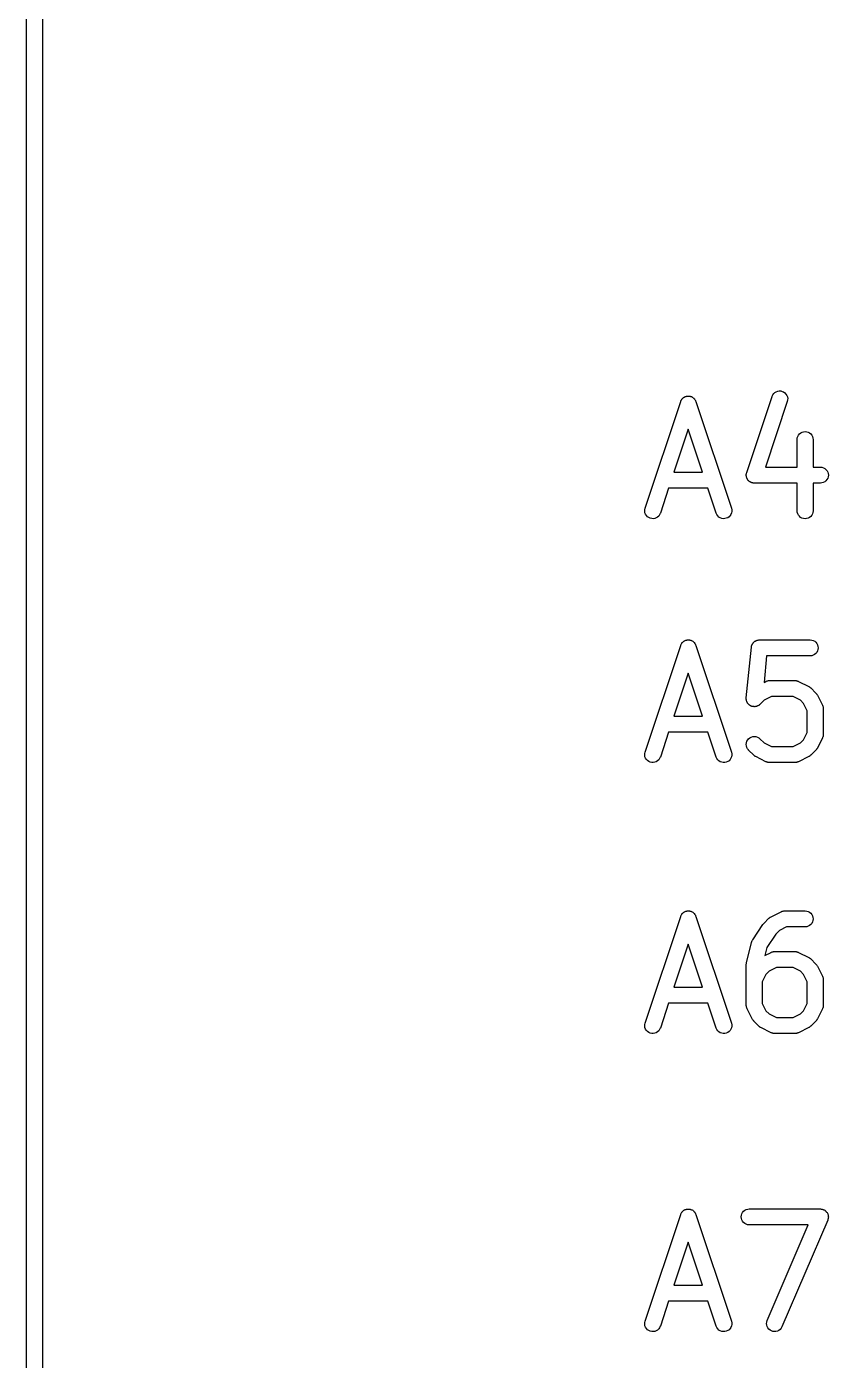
# Model space of a CAD drawing. Extents: x 96 to 150, y -148 to -38.
# Drawn here: x 96.19 to 103.71, y -102.9 to -90.4 of the extents above; entities that cross this region are included whole.
import ezdxf

# ---------------------------------------------------------------- set-up
doc = ezdxf.new("R2010")
doc.units = 0
doc.header["$MEASUREMENT"] = 0
doc.layers.add('BLACK', color=7, linetype='CONTINUOUS')

msp = doc.modelspace()

# ---------------------------------------------------------------- linework, layer by layer
at = {"layer": 'BLACK', "linetype": 'CONTINUOUS'}
for p, q in [((96.191, -139.95), (96.191, -40.8977)), ((96.341, -40.969), (96.341, -139.879)), ((102.349, -93.8806), (102.353, -93.8779)), ((102.353, -93.8779), (102.357, -93.8749)), ((102.357, -93.8749), (102.359, -93.8741)), ((102.359, -93.8741), (102.361, -93.873)), ((102.361, -93.873), (102.366, -93.8711)), ((102.366, -93.8711), (102.371, -93.8691)), ((102.371, -93.8691), (102.373, -93.8686)), ((102.373, -93.8686), (102.375, -93.8679)), ((102.375, -93.8679), (102.38, -93.867)), ((102.38, -93.867), (102.385, -93.8659)), ((102.385, -93.8659), (102.387, -93.8659)), ((102.387, -93.8659), (102.389, -93.8655)), ((102.389, -93.8655), (102.394, -93.8657)), ((102.394, -93.8657), (102.4, -93.8656)), ((102.4, -93.8656), (102.402, -93.866)), ((102.402, -93.866), (102.404, -93.866)), ((102.404, -93.866), (102.409, -93.8672)), ((102.409, -93.8672), (102.414, -93.8681)), ((102.414, -93.8681), (102.416, -93.8689)), ((102.416, -93.8689), (102.418, -93.8694)), ((102.418, -93.8694), (102.423, -93.8715)), ((102.423, -93.8715), (102.428, -93.8734)), ((102.428, -93.8734), (102.429, -93.8746)), ((102.429, -93.8746), (102.431, -93.8755)), ((102.431, -93.8755), (102.436, -93.8785)), ((102.436, -93.8785), (102.44, -93.8813)), ((102.942, -94.5833), (103.18, -93.869)), ((103.18, -93.8681), (103.186, -93.8548)), ((103.18, -93.869), (103.18, -93.8681)), ((103.186, -93.8548), (103.195, -93.8429)), ((103.195, -93.8429), (103.206, -93.833)), ((103.206, -93.833), (103.218, -93.8253)), ((103.218, -93.8253), (103.232, -93.8202)), ((103.232, -93.8202), (103.246, -93.8179)), ((103.246, -93.8179), (103.261, -93.8184)), ((103.261, -93.8184), (103.275, -93.8218)), ((103.275, -93.8218), (103.288, -93.8278)), ((103.288, -93.8278), (103.3, -93.8364)), ((103.3, -93.8364), (103.31, -93.847)), ((103.31, -93.847), (103.318, -93.8595)), ((103.318, -93.8595), (103.323, -93.8731)), ((103.323, -93.8731), (103.326, -93.8876)), ((101.989, -94.9167), (102.323, -93.9167)), ((102.323, -93.9157), (102.325, -93.911)), ((102.323, -93.9167), (102.323, -93.9157)), ((102.325, -93.911), (102.327, -93.9061)), ((102.327, -93.9061), (102.328, -93.9043)), ((102.328, -93.9043), (102.329, -93.9024)), ((102.329, -93.9024), (102.332, -93.8982)), ((102.332, -93.8982), (102.335, -93.8938)), ((102.335, -93.8938), (102.336, -93.8923)), ((102.336, -93.8923), (102.338, -93.8906)), ((102.338, -93.8906), (102.342, -93.887)), ((102.342, -93.887), (102.345, -93.8833)), ((102.345, -93.8833), (102.347, -93.8821)), ((102.347, -93.8821), (102.349, -93.8806)), ((102.44, -93.8813), (102.442, -93.8827)), ((102.442, -93.8827), (102.443, -93.884)), ((102.443, -93.884), (102.447, -93.8878)), ((102.447, -93.8878), (102.451, -93.8913)), ((102.451, -93.8913), (102.452, -93.8931)), ((102.452, -93.8931), (102.453, -93.8947)), ((102.453, -93.8947), (102.456, -93.899)), ((102.456, -93.899), (102.459, -93.9033)), ((102.459, -93.9033), (102.46, -93.9053)), ((102.46, -93.9053), (102.461, -93.9071)), ((102.461, -93.9071), (102.463, -93.9119)), ((102.463, -93.9119), (102.465, -93.9167)), ((102.465, -93.9167), (102.798, -94.9167)), ((103.322, -93.9165), (103.117, -94.532)), ((103.325, -93.9022), (103.322, -93.9165)), ((103.326, -93.8876), (103.325, -93.9022)), ((102.394, -94.1775), (102.26, -94.5797)), ((102.528, -94.5797), (102.394, -94.1775)), ((103.416, -94.2581), (103.42, -94.2442)), ((103.42, -94.2442), (103.427, -94.2313)), ((103.427, -94.2313), (103.437, -94.2201)), ((103.437, -94.2201), (103.448, -94.211)), ((103.448, -94.211), (103.461, -94.2042)), ((103.461, -94.2042), (103.475, -94.2)), ((103.475, -94.2), (103.49, -94.1987)), ((103.49, -94.1987), (103.504, -94.2002)), ((103.504, -94.2002), (103.518, -94.2046)), ((103.518, -94.2046), (103.531, -94.2115)), ((103.531, -94.2115), (103.542, -94.2209)), ((103.542, -94.2209), (103.552, -94.2322)), ((103.552, -94.2322), (103.558, -94.2451)), ((103.558, -94.2451), (103.563, -94.2591)), ((103.414, -94.2727), (103.416, -94.2581)), ((103.414, -94.2737), (103.414, -94.2727)), ((103.414, -94.532), (103.414, -94.2737)), ((103.563, -94.2591), (103.564, -94.2737)), ((103.564, -94.2737), (103.564, -94.532)), ((102.26, -94.5797), (102.528, -94.5797)), ((102.938, -94.5976), (102.939, -94.5948)), ((102.938, -94.6021), (102.938, -94.5976)), ((102.938, -94.6065), (102.938, -94.6021)), ((102.938, -94.6094), (102.938, -94.6065)), ((102.938, -94.6122), (102.938, -94.6094)), ((102.939, -94.6166), (102.938, -94.6122)), ((102.939, -94.592), (102.941, -94.5877)), ((102.939, -94.5948), (102.939, -94.592)), ((102.939, -94.6211), (102.939, -94.6166)), ((102.94, -94.6239), (102.939, -94.6211)), ((102.94, -94.6267), (102.94, -94.6239)), ((102.942, -94.6308), (102.94, -94.6267)), ((102.941, -94.5877), (102.942, -94.5833)), ((103.117, -94.532), (103.414, -94.532)), ((103.564, -94.532), (103.632, -94.532)), ((103.632, -94.532), (103.633, -94.5321)), ((103.633, -94.5321), (103.647, -94.5337)), ((103.647, -94.5337), (103.661, -94.5381)), ((103.661, -94.5381), (103.674, -94.5452)), ((103.674, -94.5452), (103.685, -94.5546)), ((103.685, -94.5546), (103.695, -94.566)), ((103.695, -94.566), (103.701, -94.579)), ((103.701, -94.579), (103.706, -94.593)), ((103.705, -94.6221), (103.701, -94.6361)), ((103.707, -94.6076), (103.705, -94.6221)), ((103.706, -94.593), (103.707, -94.6076)), ((102.21, -94.7297), (102.132, -94.9641)), ((102.578, -94.7297), (102.21, -94.7297)), ((102.656, -94.9641), (102.578, -94.7297)), ((102.943, -94.6351), (102.942, -94.6308)), ((102.945, -94.6377), (102.943, -94.6351)), ((102.946, -94.6404), (102.945, -94.6377)), ((102.948, -94.6442), (102.946, -94.6404)), ((102.95, -94.6481), (102.948, -94.6442)), ((102.952, -94.6503), (102.95, -94.6481)), ((102.953, -94.6528), (102.952, -94.6503)), ((102.956, -94.656), (102.953, -94.6528)), ((102.959, -94.6595), (102.956, -94.656)), ((102.961, -94.6614), (102.959, -94.6595)), ((102.963, -94.6634), (102.961, -94.6614)), ((102.967, -94.6661), (102.963, -94.6634)), ((102.97, -94.6689), (102.967, -94.6661)), ((102.973, -94.6703), (102.97, -94.6689)), ((102.975, -94.672), (102.973, -94.6703)), ((102.979, -94.6738), (102.975, -94.672)), ((102.983, -94.676), (102.979, -94.6738)), ((102.986, -94.6768), (102.983, -94.676)), ((102.989, -94.678), (102.986, -94.6768)), ((102.993, -94.6791), (102.989, -94.678)), ((102.997, -94.6804), (102.993, -94.6791)), ((103, -94.6807), (102.997, -94.6804)), ((103.003, -94.6814), (103, -94.6807)), ((103.007, -94.6815), (103.003, -94.6814)), ((103.012, -94.682), (103.007, -94.6815)), ((103.013, -94.682), (103.012, -94.682)), ((103.414, -94.682), (103.013, -94.682)), ((103.414, -94.9404), (103.414, -94.682)), ((103.632, -94.682), (103.564, -94.682)), ((103.564, -94.682), (103.564, -94.9404)), ((103.646, -94.6806), (103.632, -94.682)), ((103.66, -94.6764), (103.646, -94.6806)), ((103.673, -94.6695), (103.66, -94.6764)), ((103.685, -94.6603), (103.673, -94.6695)), ((103.694, -94.649), (103.685, -94.6603)), ((103.701, -94.6361), (103.694, -94.649)), ((101.986, -94.9309), (101.989, -94.9167)), ((101.986, -94.9456), (101.986, -94.9309)), ((101.988, -94.96), (101.986, -94.9456)), ((101.993, -94.9737), (101.988, -94.96)), ((102.001, -94.9861), (101.993, -94.9737)), ((102.011, -94.9968), (102.001, -94.9861)), ((102.023, -95.0053), (102.011, -94.9968)), ((102.106, -95.0001), (102.093, -95.0078)), ((102.117, -94.9902), (102.106, -95.0001)), ((102.125, -94.9784), (102.117, -94.9902)), ((102.131, -94.9651), (102.125, -94.9784)), ((102.132, -94.9641), (102.131, -94.9651)), ((102.662, -94.9775), (102.656, -94.9641)), ((102.67, -94.9894), (102.662, -94.9775)), ((102.681, -94.9995), (102.67, -94.9894)), ((102.693, -95.0073), (102.681, -94.9995)), ((102.776, -94.9975), (102.764, -95.0058)), ((102.786, -94.9869), (102.776, -94.9975)), ((102.794, -94.9746), (102.786, -94.9869)), ((102.799, -94.961), (102.794, -94.9746)), ((102.798, -94.9167), (102.799, -94.9177)), ((102.799, -94.9177), (102.802, -94.932)), ((102.802, -94.9466), (102.799, -94.961)), ((102.802, -94.932), (102.802, -94.9466)), ((103.415, -94.9549), (103.414, -94.9404)), ((103.42, -94.969), (103.415, -94.9549)), ((103.427, -94.9819), (103.42, -94.969)), ((103.436, -94.9932), (103.427, -94.9819)), ((103.447, -95.0026), (103.436, -94.9932)), ((103.46, -95.0095), (103.447, -95.0026)), ((103.53, -95.0031), (103.517, -95.0099)), ((103.542, -94.994), (103.53, -95.0031)), ((103.551, -94.9828), (103.542, -94.994)), ((103.558, -94.9699), (103.551, -94.9828)), ((103.562, -94.956), (103.558, -94.9699)), ((103.564, -94.9414), (103.562, -94.956)), ((103.564, -94.9404), (103.564, -94.9414)), ((102.036, -95.0114), (102.023, -95.0053)), ((102.051, -95.0147), (102.036, -95.0114)), ((102.065, -95.0152), (102.051, -95.0147)), ((102.08, -95.0129), (102.065, -95.0152)), ((102.093, -95.0078), (102.08, -95.0129)), ((102.707, -95.0126), (102.693, -95.0073)), ((102.721, -95.0152), (102.707, -95.0126)), ((102.736, -95.0148), (102.721, -95.0152)), ((102.75, -95.0117), (102.736, -95.0148)), ((102.764, -95.0058), (102.75, -95.0117)), ((103.474, -95.0138), (103.46, -95.0095)), ((103.489, -95.0154), (103.474, -95.0138)), ((103.503, -95.0141), (103.489, -95.0154)), ((103.517, -95.0099), (103.503, -95.0141)), ((101.989, -97.2027), (102.323, -96.2027)), ((102.323, -96.2017), (102.325, -96.197)), ((102.323, -96.2027), (102.323, -96.2017)), ((102.325, -96.197), (102.327, -96.1921)), ((102.327, -96.1921), (102.328, -96.1903)), ((102.328, -96.1903), (102.329, -96.1884)), ((102.329, -96.1884), (102.332, -96.1842)), ((102.332, -96.1842), (102.335, -96.1798)), ((102.335, -96.1798), (102.336, -96.1783)), ((102.336, -96.1783), (102.338, -96.1766)), ((102.338, -96.1766), (102.342, -96.173)), ((102.342, -96.173), (102.345, -96.1693)), ((102.345, -96.1693), (102.347, -96.1681)), ((102.347, -96.1681), (102.349, -96.1666)), ((102.349, -96.1666), (102.353, -96.1639)), ((102.353, -96.1639), (102.357, -96.1609)), ((102.357, -96.1609), (102.359, -96.1601)), ((102.359, -96.1601), (102.361, -96.159)), ((102.361, -96.159), (102.366, -96.1571)), ((102.366, -96.1571), (102.371, -96.1551)), ((102.371, -96.1551), (102.373, -96.1546)), ((102.373, -96.1546), (102.375, -96.1539)), ((102.375, -96.1539), (102.38, -96.153)), ((102.38, -96.153), (102.385, -96.1519)), ((102.385, -96.1519), (102.387, -96.1519)), ((102.387, -96.1519), (102.389, -96.1515)), ((102.389, -96.1515), (102.394, -96.1517)), ((102.394, -96.1517), (102.4, -96.1516)), ((102.4, -96.1516), (102.402, -96.152)), ((102.402, -96.152), (102.404, -96.152)), ((102.404, -96.152), (102.409, -96.1532)), ((102.409, -96.1532), (102.414, -96.1541)), ((102.414, -96.1541), (102.416, -96.1549)), ((102.416, -96.1549), (102.418, -96.1554)), ((102.418, -96.1554), (102.423, -96.1575)), ((102.423, -96.1575), (102.428, -96.1594)), ((102.428, -96.1594), (102.429, -96.1606)), ((102.429, -96.1606), (102.431, -96.1615)), ((102.431, -96.1615), (102.436, -96.1645)), ((102.436, -96.1645), (102.44, -96.1673)), ((102.44, -96.1673), (102.442, -96.1687)), ((102.442, -96.1687), (102.443, -96.17)), ((102.443, -96.17), (102.447, -96.1738)), ((102.447, -96.1738), (102.451, -96.1773)), ((102.451, -96.1773), (102.452, -96.1791)), ((102.452, -96.1791), (102.453, -96.1807)), ((102.453, -96.1807), (102.456, -96.185)), ((102.456, -96.185), (102.459, -96.1893)), ((102.459, -96.1893), (102.46, -96.1913)), ((102.46, -96.1913), (102.461, -96.1931)), ((102.461, -96.1931), (102.463, -96.1979)), ((102.463, -96.1979), (102.465, -96.2027)), ((102.465, -96.2027), (102.798, -97.2027)), ((102.938, -96.6951), (102.986, -96.2189)), ((102.986, -96.2179), (102.987, -96.2146)), ((102.986, -96.2189), (102.986, -96.2179)), ((102.987, -96.2113), (102.988, -96.2075)), ((102.987, -96.2146), (102.987, -96.2113)), ((102.988, -96.2075), (102.989, -96.2036)), ((102.989, -96.2036), (102.99, -96.2005)), ((102.99, -96.2005), (102.991, -96.1973)), ((102.991, -96.1973), (102.993, -96.1938)), ((102.993, -96.1938), (102.995, -96.1901)), ((102.995, -96.1901), (102.997, -96.1874)), ((102.997, -96.1874), (102.998, -96.1844)), ((102.998, -96.1844), (103.001, -96.1814)), ((103.001, -96.1814), (103.003, -96.1781)), ((103.003, -96.1781), (103.006, -96.1757)), ((103.006, -96.1757), (103.008, -96.1732)), ((103.008, -96.1732), (103.011, -96.1706)), ((103.011, -96.1706), (103.014, -96.1678)), ((103.014, -96.1678), (103.016, -96.166)), ((103.016, -96.166), (103.019, -96.1639)), ((103.019, -96.1639), (103.023, -96.162)), ((103.023, -96.162), (103.026, -96.1598)), ((103.026, -96.1598), (103.029, -96.1586)), ((103.029, -96.1586), (103.032, -96.157)), ((103.032, -96.157), (103.036, -96.1559)), ((103.036, -96.1559), (103.039, -96.1544)), ((103.039, -96.1544), (103.043, -96.1538)), ((103.043, -96.1538), (103.046, -96.1528)), ((103.046, -96.1528), (103.05, -96.1524)), ((103.05, -96.1524), (103.054, -96.1517)), ((103.054, -96.1517), (103.057, -96.1517)), ((103.057, -96.1517), (103.06, -96.1514)), ((103.06, -96.1514), (103.537, -96.1514)), ((103.537, -96.1514), (103.538, -96.1514)), ((103.538, -96.1514), (103.552, -96.153)), ((103.552, -96.153), (103.566, -96.1574)), ((103.566, -96.1574), (103.579, -96.1645)), ((103.579, -96.1645), (103.59, -96.1739)), ((103.59, -96.1739), (103.599, -96.1853)), ((103.599, -96.1853), (103.606, -96.1983)), ((103.606, -96.1983), (103.61, -96.2123)), ((103.61, -96.2415), (103.606, -96.2554)), ((103.61, -96.2123), (103.612, -96.2269)), ((103.612, -96.2269), (103.61, -96.2415)), ((103.128, -96.3014), (103.104, -96.5496)), ((103.537, -96.3014), (103.128, -96.3014)), ((103.551, -96.3), (103.537, -96.3014)), ((103.565, -96.2957), (103.551, -96.3)), ((103.578, -96.2888), (103.565, -96.2957)), ((103.59, -96.2796), (103.578, -96.2888)), ((103.599, -96.2683), (103.59, -96.2796)), ((103.606, -96.2554), (103.599, -96.2683)), ((102.394, -96.4635), (102.26, -96.8657)), ((102.528, -96.8657), (102.394, -96.4635)), ((103.104, -96.5496), (103.122, -96.5403)), ((103.122, -96.5403), (103.123, -96.5398)), ((103.123, -96.5398), (103.125, -96.539)), ((103.125, -96.539), (103.127, -96.538)), ((103.127, -96.538), (103.132, -96.5365)), ((103.132, -96.5365), (103.137, -96.5347)), ((103.137, -96.5347), (103.139, -96.5344)), ((103.139, -96.5344), (103.141, -96.5338)), ((103.141, -96.5338), (103.146, -96.5333)), ((103.146, -96.5333), (103.151, -96.5325)), ((103.151, -96.5325), (103.154, -96.5325)), ((103.154, -96.5325), (103.156, -96.5323)), ((103.156, -96.5323), (103.394, -96.5323)), ((103.394, -96.5323), (103.395, -96.5323)), ((103.395, -96.5323), (103.397, -96.5326)), ((103.397, -96.5326), (103.399, -96.5325)), ((103.399, -96.5325), (103.404, -96.5334)), ((103.404, -96.5334), (103.409, -96.534)), ((103.409, -96.534), (103.412, -96.5346)), ((103.412, -96.5346), (103.414, -96.535)), ((103.414, -96.535), (103.418, -96.5369)), ((103.418, -96.5369), (103.423, -96.5384)), ((103.423, -96.5384), (103.425, -96.5395)), ((103.425, -96.5395), (103.427, -96.5403)), ((103.427, -96.5403), (103.523, -96.5879)), ((103.523, -96.5879), (103.524, -96.5883)), ((103.524, -96.5883), (103.527, -96.5906)), ((103.527, -96.5906), (103.531, -96.5926)), ((103.531, -96.5926), (103.533, -96.5946)), ((103.533, -96.5946), (103.536, -96.5963)), ((103.536, -96.5963), (103.539, -96.5992)), ((103.539, -96.5992), (103.542, -96.6019)), ((103.542, -96.6019), (103.59, -96.6495)), ((102.938, -96.6987), (102.938, -96.6951)), ((102.938, -96.7023), (102.938, -96.6987)), ((102.938, -96.706), (102.938, -96.7023)), ((102.938, -96.7097), (102.938, -96.706)), ((102.939, -96.7133), (102.938, -96.7097)), ((102.939, -96.7169), (102.939, -96.7133)), ((102.94, -96.7205), (102.939, -96.7169)), ((102.941, -96.7241), (102.94, -96.7205)), ((102.942, -96.7274), (102.941, -96.7241)), ((102.943, -96.7309), (102.942, -96.7274)), ((102.945, -96.7342), (102.943, -96.7309)), ((102.947, -96.7377), (102.945, -96.7342)), ((102.949, -96.7407), (102.947, -96.7377)), ((102.95, -96.7439), (102.949, -96.7407)), ((102.953, -96.7468), (102.95, -96.7439)), ((102.955, -96.7499), (102.953, -96.7468)), ((102.957, -96.7524), (102.955, -96.7499)), ((102.959, -96.7552), (102.957, -96.7524)), ((103.105, -96.7166), (103.066, -96.7556)), ((103.173, -96.6823), (103.105, -96.7166)), ((103.376, -96.6823), (103.173, -96.6823)), ((103.445, -96.7166), (103.376, -96.6823)), ((103.475, -96.747), (103.445, -96.7166)), ((103.509, -96.8155), (103.475, -96.747)), ((103.59, -96.6495), (103.59, -96.6503)), ((103.59, -96.6503), (103.593, -96.6536)), ((103.593, -96.6536), (103.596, -96.6566)), ((103.596, -96.6566), (103.598, -96.6593)), ((103.598, -96.6593), (103.6, -96.6617)), ((103.6, -96.6617), (103.602, -96.6655)), ((103.602, -96.6655), (103.604, -96.669)), ((103.604, -96.669), (103.651, -96.7643)), ((102.26, -96.8657), (102.528, -96.8657)), ((102.962, -96.7576), (102.959, -96.7552)), ((102.965, -96.7603), (102.962, -96.7576)), ((102.968, -96.7623), (102.965, -96.7603)), ((102.971, -96.7646), (102.968, -96.7623)), ((102.974, -96.7664), (102.971, -96.7646)), ((102.977, -96.7685), (102.974, -96.7664)), ((102.98, -96.7699), (102.977, -96.7685)), ((102.984, -96.7716), (102.98, -96.7699)), ((102.987, -96.7727), (102.984, -96.7716)), ((102.991, -96.7742), (102.987, -96.7727)), ((102.994, -96.7749), (102.991, -96.7742)), ((102.998, -96.776), (102.994, -96.7749)), ((103.001, -96.7764), (102.998, -96.776)), ((103.005, -96.7771), (103.001, -96.7764)), ((103.008, -96.7772), (103.005, -96.7771)), ((103.012, -96.7776), (103.008, -96.7772)), ((103.016, -96.7772), (103.012, -96.7776)), ((103.02, -96.7773), (103.016, -96.7772)), ((103.023, -96.7766), (103.02, -96.7773)), ((103.027, -96.7763), (103.023, -96.7766)), ((103.03, -96.7752), (103.027, -96.7763)), ((103.034, -96.7746), (103.03, -96.7752)), ((103.037, -96.7732), (103.034, -96.7746)), ((103.041, -96.7722), (103.037, -96.7732)), ((103.044, -96.7705), (103.041, -96.7722)), ((103.047, -96.7691), (103.044, -96.7705)), ((103.051, -96.7671), (103.047, -96.7691)), ((103.054, -96.7655), (103.051, -96.7671)), ((103.057, -96.7631), (103.054, -96.7655)), ((103.06, -96.7611), (103.057, -96.7631)), ((103.062, -96.7586), (103.06, -96.7611)), ((103.065, -96.7563), (103.062, -96.7586)), ((103.066, -96.7556), (103.065, -96.7563)), ((103.509, -97.0182), (103.509, -96.8155)), ((103.651, -96.7643), (103.652, -96.7652)), ((103.652, -96.7652), (103.653, -96.7673)), ((103.653, -96.7673), (103.654, -96.7692)), ((103.654, -96.7692), (103.655, -96.7741)), ((103.655, -96.7741), (103.657, -96.7789)), ((103.657, -96.7789), (103.657, -96.7811)), ((103.657, -96.7811), (103.658, -96.7832)), ((103.658, -96.7832), (103.658, -96.7883)), ((103.658, -96.7883), (103.659, -96.7934)), ((103.659, -96.7934), (103.659, -96.7956)), ((103.659, -96.7956), (103.659, -96.7978)), ((103.659, -96.7978), (103.659, -97.0359)), ((102.21, -97.0157), (102.132, -97.2501)), ((102.578, -97.0157), (102.21, -97.0157)), ((102.656, -97.2501), (102.578, -97.0157)), ((102.938, -97.1304), (102.939, -97.1158)), ((102.939, -97.1158), (102.944, -97.1018)), ((102.944, -97.1018), (102.951, -97.089)), ((102.951, -97.089), (102.96, -97.0777)), ((102.96, -97.0777), (102.972, -97.0685)), ((102.972, -97.0685), (102.985, -97.0617)), ((102.985, -97.0617), (102.999, -97.0575)), ((102.999, -97.0575), (103.013, -97.0561)), ((103.013, -97.0561), (103.028, -97.0576)), ((103.028, -97.0576), (103.042, -97.0619)), ((103.042, -97.0619), (103.055, -97.0688)), ((103.055, -97.0688), (103.066, -97.0781)), ((103.066, -97.0781), (103.105, -97.1171)), ((103.105, -97.1171), (103.173, -97.1514)), ((103.376, -97.1514), (103.445, -97.1171)), ((103.445, -97.1171), (103.475, -97.0867)), ((103.475, -97.0867), (103.509, -97.0182)), ((103.651, -97.0694), (103.604, -97.1647)), ((103.652, -97.0674), (103.651, -97.0694)), ((103.653, -97.0654), (103.652, -97.0674)), ((103.655, -97.0606), (103.653, -97.0654)), ((103.657, -97.0558), (103.655, -97.0606)), ((103.658, -97.0515), (103.657, -97.0536)), ((103.657, -97.0536), (103.657, -97.0558)), ((103.659, -97.0414), (103.658, -97.0464)), ((103.658, -97.0464), (103.658, -97.0515)), ((103.659, -97.0359), (103.659, -97.037)), ((103.659, -97.037), (103.659, -97.0391)), ((103.659, -97.0391), (103.659, -97.0414)), ((101.986, -97.2169), (101.989, -97.2027)), ((101.986, -97.2316), (101.986, -97.2169)), ((101.988, -97.246), (101.986, -97.2316)), ((101.993, -97.2597), (101.988, -97.246)), ((102.131, -97.2511), (102.125, -97.2644)), ((102.132, -97.2501), (102.131, -97.2511)), ((102.662, -97.2635), (102.656, -97.2501)), ((102.799, -97.247), (102.794, -97.2606)), ((102.798, -97.2027), (102.799, -97.2037)), ((102.799, -97.2037), (102.802, -97.218)), ((102.802, -97.2326), (102.799, -97.247)), ((102.802, -97.218), (102.802, -97.2326)), ((102.939, -97.1449), (102.938, -97.1304)), ((102.943, -97.159), (102.939, -97.1449)), ((102.95, -97.172), (102.943, -97.159)), ((102.959, -97.1834), (102.95, -97.172)), ((102.96, -97.1842), (102.959, -97.1834)), ((103.007, -97.2318), (102.96, -97.1842)), ((103.011, -97.2345), (103.007, -97.2318)), ((103.014, -97.2374), (103.011, -97.2345)), ((103.016, -97.2391), (103.014, -97.2374)), ((103.019, -97.2411), (103.016, -97.2391)), ((103.022, -97.2431), (103.019, -97.2411)), ((103.026, -97.2454), (103.022, -97.2431)), ((103.027, -97.2458), (103.026, -97.2454)), ((103.122, -97.2935), (103.027, -97.2458)), ((103.173, -97.1514), (103.376, -97.1514)), ((103.523, -97.2458), (103.427, -97.2935)), ((103.526, -97.2436), (103.523, -97.2458)), ((103.53, -97.2417), (103.526, -97.2436)), ((103.532, -97.2397), (103.53, -97.2417)), ((103.535, -97.2381), (103.532, -97.2397)), ((103.538, -97.2352), (103.535, -97.2381)), ((103.541, -97.2325), (103.538, -97.2352)), ((103.542, -97.2318), (103.541, -97.2325)), ((103.59, -97.1842), (103.542, -97.2318)), ((103.592, -97.1809), (103.59, -97.1842)), ((103.595, -97.1779), (103.592, -97.1809)), ((103.597, -97.1753), (103.595, -97.1779)), ((103.599, -97.1729), (103.597, -97.1753)), ((103.601, -97.1692), (103.599, -97.1729)), ((103.603, -97.1656), (103.601, -97.1692)), ((103.604, -97.1647), (103.603, -97.1656)), ((102.001, -97.2721), (101.993, -97.2597)), ((102.011, -97.2828), (102.001, -97.2721)), ((102.023, -97.2913), (102.011, -97.2828)), ((102.036, -97.2974), (102.023, -97.2913)), ((102.051, -97.3007), (102.036, -97.2974)), ((102.065, -97.3012), (102.051, -97.3007)), ((102.08, -97.2989), (102.065, -97.3012)), ((102.093, -97.2938), (102.08, -97.2989)), ((102.106, -97.2861), (102.093, -97.2938)), ((102.117, -97.2762), (102.106, -97.2861)), ((102.125, -97.2644), (102.117, -97.2762)), ((102.67, -97.2754), (102.662, -97.2635)), ((102.681, -97.2855), (102.67, -97.2754)), ((102.693, -97.2933), (102.681, -97.2855)), ((102.707, -97.2986), (102.693, -97.2933)), ((102.721, -97.3012), (102.707, -97.2986)), ((102.736, -97.3008), (102.721, -97.3012)), ((102.75, -97.2977), (102.736, -97.3008)), ((102.764, -97.2918), (102.75, -97.2977)), ((102.776, -97.2835), (102.764, -97.2918)), ((102.786, -97.2729), (102.776, -97.2835)), ((102.794, -97.2606), (102.786, -97.2729)), ((103.124, -97.2943), (103.122, -97.2935)), ((103.126, -97.2953), (103.124, -97.2943)), ((103.131, -97.2969), (103.126, -97.2953)), ((103.136, -97.2987), (103.131, -97.2969)), ((103.138, -97.2991), (103.136, -97.2987)), ((103.14, -97.2997), (103.138, -97.2991)), ((103.145, -97.3003), (103.14, -97.2997)), ((103.15, -97.3012), (103.145, -97.3003)), ((103.152, -97.3011), (103.15, -97.3012)), ((103.155, -97.3014), (103.152, -97.3011)), ((103.156, -97.3014), (103.155, -97.3014)), ((103.394, -97.3014), (103.156, -97.3014)), ((103.396, -97.3012), (103.394, -97.3014)), ((103.398, -97.3013), (103.396, -97.3012)), ((103.403, -97.3005), (103.398, -97.3013)), ((103.408, -97.3), (103.403, -97.3005)), ((103.41, -97.2993), (103.408, -97.3)), ((103.413, -97.299), (103.41, -97.2993)), ((103.417, -97.2972), (103.413, -97.299)), ((103.422, -97.2957), (103.417, -97.2972)), ((103.424, -97.2947), (103.422, -97.2957)), ((103.426, -97.2939), (103.424, -97.2947)), ((103.427, -97.2935), (103.426, -97.2939)), ((101.989, -99.7427), (102.323, -98.7427)), ((102.323, -98.7417), (102.325, -98.737)), ((102.323, -98.7427), (102.323, -98.7417)), ((102.325, -98.737), (102.327, -98.7321)), ((102.327, -98.7321), (102.328, -98.7303)), ((102.328, -98.7303), (102.329, -98.7284)), ((102.329, -98.7284), (102.332, -98.7242)), ((102.332, -98.7242), (102.335, -98.7198)), ((102.335, -98.7198), (102.336, -98.7183)), ((102.336, -98.7183), (102.338, -98.7166)), ((102.338, -98.7166), (102.342, -98.713)), ((102.342, -98.713), (102.345, -98.7093)), ((102.345, -98.7093), (102.347, -98.7081)), ((102.347, -98.7081), (102.349, -98.7066)), ((102.349, -98.7066), (102.353, -98.7039)), ((102.353, -98.7039), (102.357, -98.7009)), ((102.357, -98.7009), (102.359, -98.7001)), ((102.359, -98.7001), (102.361, -98.699)), ((102.361, -98.699), (102.366, -98.6971)), ((102.366, -98.6971), (102.371, -98.6951)), ((102.371, -98.6951), (102.373, -98.6946)), ((102.373, -98.6946), (102.375, -98.6939)), ((102.375, -98.6939), (102.38, -98.693)), ((102.38, -98.693), (102.385, -98.6919)), ((102.385, -98.6919), (102.387, -98.6919)), ((102.387, -98.6919), (102.389, -98.6915)), ((102.389, -98.6915), (102.394, -98.6917)), ((102.394, -98.6917), (102.4, -98.6916)), ((102.4, -98.6916), (102.402, -98.692)), ((102.402, -98.692), (102.404, -98.692)), ((102.404, -98.692), (102.409, -98.6932)), ((102.409, -98.6932), (102.414, -98.6941)), ((102.414, -98.6941), (102.416, -98.6949)), ((102.416, -98.6949), (102.418, -98.6954)), ((102.418, -98.6954), (102.423, -98.6975)), ((102.423, -98.6975), (102.428, -98.6994)), ((102.428, -98.6994), (102.429, -98.7006)), ((102.429, -98.7006), (102.431, -98.7015)), ((102.431, -98.7015), (102.436, -98.7045)), ((102.436, -98.7045), (102.44, -98.7073)), ((102.44, -98.7073), (102.442, -98.7087)), ((102.442, -98.7087), (102.443, -98.71)), ((102.443, -98.71), (102.447, -98.7138)), ((102.447, -98.7138), (102.451, -98.7173)), ((102.451, -98.7173), (102.452, -98.7191)), ((102.452, -98.7191), (102.453, -98.7207)), ((102.453, -98.7207), (102.456, -98.725)), ((102.456, -98.725), (102.459, -98.7293)), ((102.459, -98.7293), (102.46, -98.7313)), ((102.46, -98.7313), (102.461, -98.7331)), ((102.461, -98.7331), (102.463, -98.7379)), ((102.463, -98.7379), (102.465, -98.7427)), ((102.465, -98.7427), (102.798, -99.7427)), ((103.157, -98.7547), (103.16, -98.753)), ((103.16, -98.753), (103.162, -98.7511)), ((103.162, -98.7511), (103.166, -98.7492)), ((103.166, -98.7492), (103.17, -98.7469)), ((103.17, -98.7469), (103.265, -98.6993)), ((103.265, -98.6993), (103.266, -98.6988)), ((103.266, -98.6988), (103.268, -98.6981)), ((103.268, -98.6981), (103.27, -98.697)), ((103.27, -98.697), (103.275, -98.6956)), ((103.275, -98.6956), (103.28, -98.6938)), ((103.28, -98.6938), (103.282, -98.6934)), ((103.282, -98.6934), (103.284, -98.6928)), ((103.284, -98.6928), (103.289, -98.6923)), ((103.289, -98.6923), (103.294, -98.6915)), ((103.294, -98.6915), (103.296, -98.6916)), ((103.296, -98.6916), (103.299, -98.6914)), ((103.299, -98.6914), (103.489, -98.6914)), ((103.489, -98.6914), (103.49, -98.6914)), ((103.49, -98.6914), (103.505, -98.693)), ((103.505, -98.693), (103.519, -98.6974)), ((103.519, -98.6974), (103.531, -98.7045)), ((103.531, -98.7045), (103.543, -98.7139)), ((103.543, -98.7139), (103.552, -98.7253)), ((103.552, -98.7253), (103.559, -98.7383)), ((103.559, -98.7383), (103.563, -98.7523)), ((103.563, -98.7523), (103.564, -98.7669)), ((102.998, -98.9629), (103.093, -98.82)), ((103.093, -98.8199), (103.094, -98.8191)), ((103.093, -98.82), (103.093, -98.8199)), ((103.093, -98.8199), (103.093, -98.8199)), ((103.093, -98.8199), (103.093, -98.8199)), ((103.094, -98.8191), (103.098, -98.8139)), ((103.098, -98.8139), (103.103, -98.8086)), ((103.103, -98.8086), (103.15, -98.761)), ((103.15, -98.761), (103.151, -98.7602)), ((103.151, -98.7602), (103.154, -98.7576)), ((103.154, -98.7576), (103.157, -98.7547)), ((103.248, -98.8756), (103.214, -98.9094)), ((103.316, -98.8414), (103.248, -98.8756)), ((103.489, -98.8414), (103.316, -98.8414)), ((103.504, -98.84), (103.489, -98.8414)), ((103.518, -98.8357), (103.504, -98.84)), ((103.531, -98.8288), (103.518, -98.8357)), ((103.542, -98.8196), (103.531, -98.8288)), ((103.551, -98.8083), (103.542, -98.8196)), ((103.558, -98.7954), (103.551, -98.8083)), ((103.563, -98.7815), (103.558, -98.7954)), ((103.564, -98.7669), (103.563, -98.7815)), ((102.394, -99.0035), (102.26, -99.4057)), ((102.528, -99.4057), (102.394, -99.0035)), ((102.94, -99.1768), (102.988, -98.9863)), ((102.988, -98.9853), (102.99, -98.9806)), ((102.988, -98.9863), (102.988, -98.9853)), ((102.99, -98.9806), (102.991, -98.9758)), ((102.991, -98.9758), (102.992, -98.9737)), ((102.992, -98.9737), (102.993, -98.9716)), ((102.993, -98.9716), (102.996, -98.9673)), ((102.996, -98.9673), (102.998, -98.9629)), ((103.214, -98.9094), (103.13, -99.0353)), ((103.13, -99.0353), (103.112, -99.1094)), ((103.112, -99.1094), (103.17, -99.0803)), ((103.17, -99.0803), (103.171, -99.0798)), ((103.171, -99.0798), (103.173, -99.079)), ((103.173, -99.079), (103.175, -99.078)), ((103.175, -99.078), (103.18, -99.0765)), ((103.18, -99.0765), (103.184, -99.0747)), ((103.184, -99.0747), (103.187, -99.0744)), ((103.187, -99.0744), (103.189, -99.0738)), ((103.189, -99.0738), (103.194, -99.0733)), ((103.194, -99.0733), (103.199, -99.0725)), ((103.199, -99.0725), (103.201, -99.0725)), ((103.201, -99.0725), (103.203, -99.0723)), ((103.203, -99.0723), (103.394, -99.0723)), ((103.394, -99.0723), (103.395, -99.0723)), ((103.395, -99.0723), (103.397, -99.0726)), ((103.397, -99.0726), (103.399, -99.0725)), ((103.399, -99.0725), (103.404, -99.0734)), ((103.404, -99.0734), (103.409, -99.074)), ((103.409, -99.074), (103.412, -99.0746)), ((103.412, -99.0746), (103.414, -99.075)), ((103.414, -99.075), (103.418, -99.0768)), ((103.418, -99.0768), (103.423, -99.0784)), ((103.423, -99.0784), (103.425, -99.0795)), ((103.425, -99.0795), (103.427, -99.0803)), ((103.427, -99.0803), (103.523, -99.1279)), ((103.523, -99.1279), (103.524, -99.1283)), ((103.524, -99.1283), (103.527, -99.1306)), ((102.938, -99.1912), (102.939, -99.1853)), ((102.938, -99.1926), (102.938, -99.1912)), ((102.938, -99.1939), (102.938, -99.1926)), ((102.938, -99.195), (102.938, -99.1939)), ((102.938, -99.5759), (102.938, -99.195)), ((102.939, -99.1794), (102.94, -99.1781)), ((102.939, -99.1853), (102.939, -99.1794)), ((102.94, -99.1781), (102.94, -99.1768)), ((103.221, -99.2223), (103.153, -99.2566)), ((103.376, -99.2223), (103.221, -99.2223)), ((103.445, -99.2566), (103.376, -99.2223)), ((103.527, -99.1306), (103.531, -99.1326)), ((103.531, -99.1326), (103.533, -99.1346)), ((103.533, -99.1346), (103.536, -99.1363)), ((103.536, -99.1363), (103.539, -99.1392)), ((103.539, -99.1392), (103.542, -99.1419)), ((103.542, -99.1419), (103.59, -99.1895)), ((103.59, -99.1895), (103.59, -99.1903)), ((103.59, -99.1903), (103.593, -99.1936)), ((103.593, -99.1936), (103.596, -99.1966)), ((103.596, -99.1966), (103.598, -99.1993)), ((103.598, -99.1993), (103.6, -99.2017)), ((103.6, -99.2017), (103.602, -99.2055)), ((103.602, -99.2055), (103.604, -99.209)), ((103.604, -99.209), (103.651, -99.3043)), ((103.122, -99.287), (103.088, -99.3555)), ((103.088, -99.3555), (103.088, -99.5582)), ((103.153, -99.2566), (103.122, -99.287)), ((103.475, -99.287), (103.445, -99.2566)), ((103.509, -99.3555), (103.475, -99.287)), ((103.509, -99.5582), (103.509, -99.3555)), ((103.651, -99.3043), (103.652, -99.3052)), ((103.652, -99.3052), (103.653, -99.3073)), ((103.653, -99.3073), (103.654, -99.3092)), ((103.654, -99.3092), (103.655, -99.3141)), ((103.655, -99.3141), (103.657, -99.3189)), ((103.657, -99.3189), (103.657, -99.3211)), ((103.657, -99.3211), (103.658, -99.3232)), ((103.658, -99.3232), (103.658, -99.3283)), ((103.658, -99.3283), (103.659, -99.3334)), ((103.659, -99.3334), (103.659, -99.3356)), ((103.659, -99.3356), (103.659, -99.3378)), ((103.659, -99.3378), (103.659, -99.5759)), ((102.26, -99.4057), (102.528, -99.4057)), ((102.21, -99.5557), (102.132, -99.7901)), ((102.578, -99.5557), (102.21, -99.5557)), ((102.656, -99.7901), (102.578, -99.5557)), ((102.938, -99.5781), (102.938, -99.5759)), ((102.938, -99.5803), (102.938, -99.5781)), ((102.939, -99.5854), (102.938, -99.5803)), ((102.939, -99.5905), (102.939, -99.5854)), ((102.94, -99.5926), (102.939, -99.5905)), ((102.94, -99.5948), (102.94, -99.5926)), ((102.942, -99.5996), (102.94, -99.5948)), ((102.944, -99.6045), (102.942, -99.5996)), ((102.945, -99.6064), (102.944, -99.6045)), ((102.945, -99.6085), (102.945, -99.6064)), ((102.946, -99.6094), (102.945, -99.6085)), ((102.993, -99.7047), (102.946, -99.6094)), ((103.088, -99.5582), (103.122, -99.6267)), ((103.122, -99.6267), (103.153, -99.6571)), ((103.445, -99.6571), (103.475, -99.6267)), ((103.475, -99.6267), (103.509, -99.5582)), ((103.651, -99.6094), (103.604, -99.7047)), ((103.652, -99.6074), (103.651, -99.6094)), ((103.653, -99.6054), (103.652, -99.6074)), ((103.655, -99.6006), (103.653, -99.6054)), ((103.657, -99.5958), (103.655, -99.6006)), ((103.658, -99.5915), (103.657, -99.5936)), ((103.657, -99.5936), (103.657, -99.5958)), ((103.659, -99.5814), (103.658, -99.5864)), ((103.658, -99.5864), (103.658, -99.5915)), ((103.659, -99.5759), (103.659, -99.577)), ((103.659, -99.577), (103.659, -99.5791)), ((103.659, -99.5791), (103.659, -99.5814)), ((101.986, -99.7569), (101.989, -99.7427)), ((102.798, -99.7427), (102.799, -99.7437)), ((102.799, -99.7437), (102.802, -99.758)), ((102.996, -99.7083), (102.993, -99.7047)), ((102.998, -99.712), (102.996, -99.7083)), ((103, -99.7144), (102.998, -99.712)), ((103.001, -99.7171), (103, -99.7144)), ((103.004, -99.7201), (103.001, -99.7171)), ((103.007, -99.7234), (103.004, -99.7201)), ((103.007, -99.7242), (103.007, -99.7234)), ((103.055, -99.7718), (103.007, -99.7242)), ((103.153, -99.6571), (103.221, -99.6914)), ((103.221, -99.6914), (103.376, -99.6914)), ((103.376, -99.6914), (103.445, -99.6571)), ((103.59, -99.7242), (103.542, -99.7718)), ((103.592, -99.7209), (103.59, -99.7242)), ((103.595, -99.7179), (103.592, -99.7209)), ((103.597, -99.7153), (103.595, -99.7179)), ((103.599, -99.7129), (103.597, -99.7153)), ((103.601, -99.7092), (103.599, -99.7129)), ((103.603, -99.7056), (103.601, -99.7092)), ((103.604, -99.7047), (103.603, -99.7056)), ((101.986, -99.7716), (101.986, -99.7569)), ((101.988, -99.786), (101.986, -99.7716)), ((101.993, -99.7997), (101.988, -99.786)), ((102.001, -99.8121), (101.993, -99.7997)), ((102.011, -99.8228), (102.001, -99.8121)), ((102.023, -99.8313), (102.011, -99.8228)), ((102.036, -99.8374), (102.023, -99.8313)), ((102.051, -99.8407), (102.036, -99.8374)), ((102.065, -99.8412), (102.051, -99.8407)), ((102.08, -99.8389), (102.065, -99.8412)), ((102.093, -99.8338), (102.08, -99.8389)), ((102.106, -99.8261), (102.093, -99.8338)), ((102.117, -99.8162), (102.106, -99.8261)), ((102.125, -99.8044), (102.117, -99.8162)), ((102.131, -99.7911), (102.125, -99.8044)), ((102.132, -99.7901), (102.131, -99.7911)), ((102.662, -99.8035), (102.656, -99.7901)), ((102.67, -99.8154), (102.662, -99.8035)), ((102.681, -99.8255), (102.67, -99.8154)), ((102.693, -99.8333), (102.681, -99.8255)), ((102.707, -99.8386), (102.693, -99.8333)), ((102.721, -99.8412), (102.707, -99.8386)), ((102.736, -99.8408), (102.721, -99.8412)), ((102.75, -99.8377), (102.736, -99.8408)), ((102.764, -99.8318), (102.75, -99.8377)), ((102.776, -99.8235), (102.764, -99.8318)), ((102.786, -99.8129), (102.776, -99.8235)), ((102.794, -99.8006), (102.786, -99.8129)), ((102.799, -99.787), (102.794, -99.8006)), ((102.802, -99.7726), (102.799, -99.787)), ((102.802, -99.758), (102.802, -99.7726)), ((103.058, -99.7745), (103.055, -99.7718)), ((103.061, -99.7774), (103.058, -99.7745)), ((103.064, -99.7791), (103.061, -99.7774)), ((103.066, -99.7811), (103.064, -99.7791)), ((103.07, -99.7831), (103.066, -99.7811)), ((103.074, -99.7854), (103.07, -99.7831)), ((103.075, -99.7858), (103.074, -99.7854)), ((103.17, -99.8335), (103.075, -99.7858)), ((103.172, -99.8343), (103.17, -99.8335)), ((103.174, -99.8353), (103.172, -99.8343)), ((103.179, -99.8369), (103.174, -99.8353)), ((103.183, -99.8387), (103.179, -99.8369)), ((103.186, -99.8391), (103.183, -99.8387)), ((103.188, -99.8397), (103.186, -99.8391)), ((103.193, -99.8403), (103.188, -99.8397)), ((103.198, -99.8412), (103.193, -99.8403)), ((103.2, -99.8411), (103.198, -99.8412)), ((103.202, -99.8414), (103.2, -99.8411)), ((103.203, -99.8414), (103.202, -99.8414)), ((103.394, -99.8414), (103.203, -99.8414)), ((103.396, -99.8412), (103.394, -99.8414)), ((103.398, -99.8413), (103.396, -99.8412)), ((103.403, -99.8405), (103.398, -99.8413)), ((103.408, -99.84), (103.403, -99.8405)), ((103.41, -99.8393), (103.408, -99.84)), ((103.413, -99.839), (103.41, -99.8393)), ((103.417, -99.8372), (103.413, -99.839)), ((103.422, -99.8357), (103.417, -99.8372)), ((103.424, -99.8347), (103.422, -99.8357)), ((103.426, -99.8339), (103.424, -99.8347)), ((103.427, -99.8335), (103.426, -99.8339)), ((103.523, -99.7858), (103.427, -99.8335)), ((103.526, -99.7836), (103.523, -99.7858)), ((103.53, -99.7817), (103.526, -99.7836)), ((103.532, -99.7797), (103.53, -99.7817)), ((103.535, -99.7781), (103.532, -99.7797)), ((103.538, -99.7752), (103.535, -99.7781)), ((103.541, -99.7725), (103.538, -99.7752)), ((103.542, -99.7718), (103.541, -99.7725)), ((102.342, -101.507), (102.345, -101.503)), ((102.345, -101.503), (102.347, -101.502)), ((102.347, -101.502), (102.349, -101.501)), ((102.349, -101.501), (102.353, -101.498)), ((102.353, -101.498), (102.357, -101.495)), ((102.357, -101.495), (102.359, -101.494)), ((102.359, -101.494), (102.361, -101.493)), ((102.361, -101.493), (102.366, -101.491)), ((102.366, -101.491), (102.371, -101.489)), ((102.371, -101.489), (102.373, -101.489)), ((102.373, -101.489), (102.375, -101.488)), ((102.375, -101.488), (102.38, -101.487)), ((102.38, -101.487), (102.385, -101.486)), ((102.385, -101.486), (102.387, -101.486)), ((102.387, -101.486), (102.389, -101.486)), ((102.389, -101.486), (102.394, -101.486)), ((102.394, -101.486), (102.4, -101.486)), ((102.4, -101.486), (102.402, -101.486)), ((102.402, -101.486), (102.404, -101.486)), ((102.404, -101.486), (102.409, -101.487)), ((102.409, -101.487), (102.414, -101.488)), ((102.414, -101.488), (102.416, -101.489)), ((102.416, -101.489), (102.418, -101.489)), ((102.418, -101.489), (102.423, -101.492)), ((102.423, -101.492), (102.428, -101.493)), ((102.428, -101.493), (102.429, -101.495)), ((102.429, -101.495), (102.431, -101.495)), ((102.431, -101.495), (102.436, -101.498)), ((102.436, -101.498), (102.44, -101.501)), ((102.44, -101.501), (102.442, -101.503)), ((102.442, -101.503), (102.443, -101.504)), ((102.443, -101.504), (102.447, -101.508)), ((102.912, -101.507), (102.924, -101.498)), ((102.924, -101.498), (102.937, -101.491)), ((102.937, -101.491), (102.951, -101.487)), ((102.951, -101.487), (102.965, -101.485)), ((102.965, -101.485), (103.632, -101.485)), ((103.632, -101.485), (103.633, -101.485)), ((103.633, -101.485), (103.633, -101.485)), ((103.633, -101.485), (103.633, -101.485)), ((103.633, -101.485), (103.64, -101.486)), ((103.64, -101.486), (103.647, -101.487)), ((103.647, -101.487), (103.648, -101.487)), ((103.648, -101.487), (103.648, -101.487)), ((103.648, -101.487), (103.655, -101.489)), ((103.655, -101.489), (103.661, -101.491)), ((103.661, -101.491), (103.662, -101.492)), ((103.662, -101.492), (103.662, -101.492)), ((103.662, -101.492), (103.668, -101.495)), ((103.668, -101.495), (103.674, -101.498)), ((103.674, -101.498), (103.674, -101.499)), ((103.674, -101.499), (103.675, -101.499)), ((103.675, -101.499), (103.68, -101.503)), ((103.68, -101.503), (103.685, -101.508)), ((101.989, -102.537), (102.323, -101.537)), ((102.323, -101.536), (102.325, -101.531)), ((102.323, -101.537), (102.323, -101.536)), ((102.325, -101.531), (102.327, -101.526)), ((102.327, -101.526), (102.328, -101.524)), ((102.328, -101.524), (102.329, -101.522)), ((102.329, -101.522), (102.332, -101.518)), ((102.332, -101.518), (102.335, -101.514)), ((102.335, -101.514), (102.336, -101.512)), ((102.336, -101.512), (102.338, -101.511)), ((102.338, -101.511), (102.342, -101.507)), ((102.447, -101.508), (102.451, -101.511)), ((102.451, -101.511), (102.452, -101.513)), ((102.452, -101.513), (102.453, -101.515)), ((102.453, -101.515), (102.456, -101.519)), ((102.456, -101.519), (102.459, -101.523)), ((102.459, -101.523), (102.46, -101.525)), ((102.46, -101.525), (102.461, -101.527)), ((102.461, -101.527), (102.463, -101.532)), ((102.463, -101.532), (102.465, -101.537)), ((102.465, -101.537), (102.798, -102.537)), ((102.89, -101.56), (102.892, -101.545)), ((102.892, -101.574), (102.89, -101.56)), ((102.892, -101.545), (102.896, -101.531)), ((102.896, -101.588), (102.892, -101.574)), ((102.896, -101.531), (102.903, -101.518)), ((102.902, -101.601), (102.896, -101.588)), ((102.912, -101.613), (102.902, -101.601)), ((102.903, -101.518), (102.912, -101.507)), ((102.923, -101.622), (102.912, -101.613)), ((102.936, -101.629), (102.923, -101.622)), ((102.95, -101.634), (102.936, -101.629)), ((103.701, -101.59), (103.272, -102.59)), ((103.685, -101.508), (103.686, -101.508)), ((103.686, -101.508), (103.686, -101.508)), ((103.686, -101.508), (103.69, -101.514)), ((103.69, -101.514), (103.695, -101.519)), ((103.695, -101.519), (103.695, -101.52)), ((103.695, -101.52), (103.695, -101.52)), ((103.695, -101.52), (103.698, -101.526)), ((103.698, -101.526), (103.701, -101.532)), ((103.701, -101.532), (103.702, -101.533)), ((103.703, -101.583), (103.701, -101.589)), ((103.701, -101.589), (103.701, -101.59)), ((103.701, -101.59), (103.701, -101.59)), ((103.702, -101.533), (103.702, -101.533)), ((103.702, -101.533), (103.704, -101.539)), ((103.705, -101.576), (103.703, -101.583)), ((103.704, -101.539), (103.706, -101.546)), ((103.706, -101.568), (103.705, -101.575)), ((103.705, -101.575), (103.705, -101.576)), ((103.705, -101.576), (103.705, -101.576)), ((103.706, -101.546), (103.706, -101.547)), ((103.706, -101.547), (103.706, -101.547)), ((103.706, -101.547), (103.706, -101.554)), ((103.706, -101.554), (103.707, -101.561)), ((103.707, -101.561), (103.706, -101.568)), ((103.707, -101.561), (103.707, -101.561)), ((103.707, -101.561), (103.707, -101.561)), ((102.964, -101.635), (102.95, -101.634)), ((102.965, -101.635), (102.964, -101.635)), ((103.518, -101.635), (102.965, -101.635)), ((103.134, -102.531), (103.518, -101.635)), ((102.394, -101.798), (102.26, -102.2)), ((102.528, -102.2), (102.394, -101.798)), ((102.26, -102.2), (102.528, -102.2)), ((102.21, -102.35), (102.132, -102.584)), ((102.578, -102.35), (102.21, -102.35)), ((102.656, -102.584), (102.578, -102.35)), ((101.986, -102.551), (101.989, -102.537)), ((101.986, -102.566), (101.986, -102.551)), ((101.988, -102.58), (101.986, -102.566)), ((101.993, -102.594), (101.988, -102.58)), ((102.001, -102.606), (101.993, -102.594)), ((102.011, -102.617), (102.001, -102.606)), ((102.023, -102.625), (102.011, -102.617)), ((102.036, -102.631), (102.023, -102.625)), ((102.093, -102.628), (102.08, -102.633)), ((102.106, -102.62), (102.093, -102.628)), ((102.117, -102.61), (102.106, -102.62)), ((102.125, -102.598), (102.117, -102.61)), ((102.131, -102.585), (102.125, -102.598)), ((102.132, -102.584), (102.131, -102.585)), ((102.662, -102.597), (102.656, -102.584)), ((102.67, -102.609), (102.662, -102.597)), ((102.681, -102.62), (102.67, -102.609)), ((102.693, -102.627), (102.681, -102.62)), ((102.707, -102.633), (102.693, -102.627)), ((102.764, -102.626), (102.75, -102.632)), ((102.776, -102.617), (102.764, -102.626)), ((102.786, -102.607), (102.776, -102.617)), ((102.794, -102.595), (102.786, -102.607)), ((102.799, -102.581), (102.794, -102.595)), ((102.798, -102.537), (102.799, -102.538)), ((102.799, -102.538), (102.802, -102.552)), ((102.802, -102.567), (102.799, -102.581)), ((102.802, -102.552), (102.802, -102.567)), ((103.128, -102.559), (103.13, -102.545)), ((103.13, -102.574), (103.128, -102.559)), ((103.13, -102.545), (103.134, -102.531)), ((103.134, -102.588), (103.13, -102.574)), ((103.14, -102.601), (103.134, -102.588)), ((103.149, -102.612), (103.14, -102.601)), ((103.161, -102.622), (103.149, -102.612)), ((103.173, -102.629), (103.161, -102.622)), ((103.187, -102.634), (103.173, -102.629)), ((103.244, -102.624), (103.23, -102.63)), ((103.255, -102.615), (103.244, -102.624)), ((103.265, -102.604), (103.255, -102.615)), ((103.272, -102.591), (103.265, -102.604)), ((103.272, -102.59), (103.272, -102.591)), ((102.051, -102.635), (102.036, -102.631)), ((102.065, -102.635), (102.051, -102.635)), ((102.08, -102.633), (102.065, -102.635)), ((102.721, -102.635), (102.707, -102.633)), ((102.736, -102.635), (102.721, -102.635)), ((102.75, -102.632), (102.736, -102.635)), ((103.202, -102.635), (103.187, -102.634)), ((103.216, -102.634), (103.202, -102.635)), ((103.23, -102.63), (103.216, -102.634))]:
    msp.add_line(p, q, dxfattribs=at)

doc.saveas('drawing.dxf')
